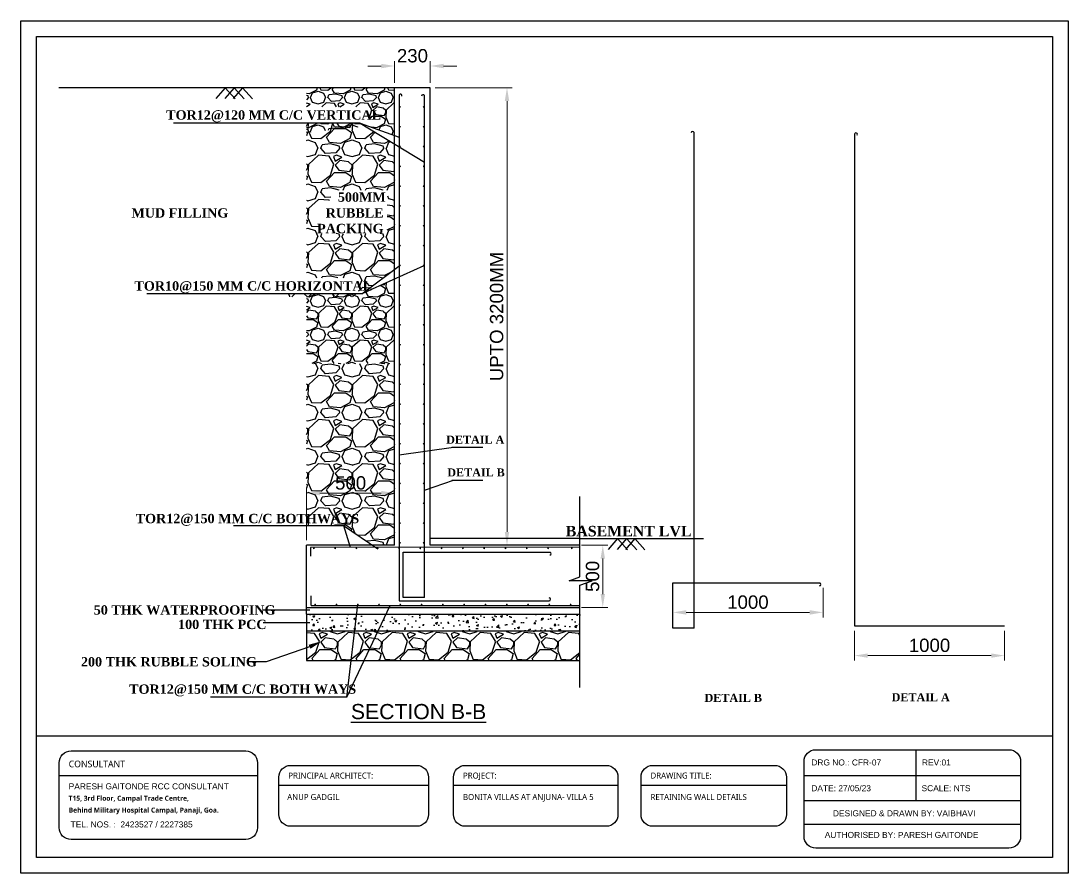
# Model space of a CAD drawing. Header units: millimetres. Extents: x 660818 to 959388, y -495289 to 50450.
# Drawn here: x 719090 to 734791, y -169653 to -156878 of the extents above; entities that cross this region are included whole.
import ezdxf
from ezdxf.enums import TextEntityAlignment as Align

# ---------------------------------------------------------------- set-up
doc = ezdxf.new("R2010")
doc.units = ezdxf.units.MM
doc.header["$LTSCALE"] = 0.01
doc.header["$MEASUREMENT"] = 0
doc.header["$PDMODE"] = 35
for name, color, linetype in [('1', 7, 'Continuous'), ('BEAMS', 2, 'Continuous'), ('Concrete Line', 2, 'Continuous'), ('Dimension', 31, 'Continuous'), ('Labels', 4, 'Continuous'), ('PCC', 5, 'Continuous'), ('Reinforcement', 130, 'Continuous'), ('Sanitery', 8, 'Continuous'), ('Text', 7, 'Continuous'), ('wall', 7, 'Continuous')]:
    doc.layers.add(name, color=color, linetype=linetype)
doc.layers.add('dim', color=11, linetype='Continuous', lineweight=0)
doc.styles.add('SC-BBS2', font='SansSerif')
doc.styles.add('SC-FTG1', font='SansSerif')
doc.styles.get("Standard").update_dxf_attribs({"font": 'arial.ttf'})
doc.styles.add('style1', font='timesbd.ttf', dxfattribs={"height": 200})
doc.dimstyles.new('SCDim', dxfattribs={"dimtxt": 200, "dimasz": 200, "dimexe": 75, "dimexo": 75, "dimgap": 50, "dimtad": 1, "dimtoh": 1, "dimdec": 0, "dimzin": 0, "dimdsep": 46, "dimtxsty": 'SC-BBS2', "dimcen": 0.09, "dimclrd": 5, "dimclre": 5, "dimclrt": 5, "dimadec": 0, "dimazin": 0, "dimtfac": 1, "dimtdec": 0, "dimtix": 1, "dimtofl": 0, "dimtmove": 0, "dimatfit": 3, "dimfxl": 1, "dimtolj": 1, "dimtzin": 0, "dimlwd": 0, "dimlwe": 0, "dimarcsym": 0})
pattern_1 = [(228.0127875, (149977.056, -121809.19), (-5283.2000004, -5943.5999996), [88.8476, -8795.92575]), (184.969741, (149917.62, -121875.23), (7924.7999969, 660.4000376), [152.4652, -15094.0527]), (132.510447, (149765.73, -121888.44), (6604.0000028, -7264.3999975), [107.5052, -10643.0279]), (267.273689, (149508.172, -122053.54), (660.4000014, 13208), [138.8412, -13745.2737]), (292.833654, (149501.568, -122192.223), (-3302.0000003, 7924.7999999), [136.14476, -13478.35]), (357.273689, (149554.4, -122317.7), (-13208, 660.4000014), [138.8412, -13745.2737]), (37.6942405, (149693.084, -122324.303), (-8585.1999996, -6604.0000005), [183.61035, -18177.41]), (72.2553284, (149838.372, -122212.035), (4622.8000012, 14528.7999996), [173.3471, -17161.3667]), (121.4295656, (149891.204, -122046.935), (-5283.2000007, 8585.1999995), [139.3114, -13791.8419]), (175.236358, (149818.56, -121928.063), (7264.4, -660.400001), [159.04545, -7793.2236]), (222.397438, (149660.064, -121914.855), (-7924.79999975, -7264.4000003), [205.68026, -20362.36085]), (138.814075, (150161.97, -122060.143), (-4622.8, 3962.4), [70.2012, -6949.9471]), (171.4692344, (150109.136, -122013.915), (8585.2000002, -1320.7999985), [133.5573, -13222.20614]), (225, (149977.06, -121994.1), (-9e-14, -660.4), [93.3944, -840.5522]), (203.19859, (149930.83, -121914.855), (3302, 1320.8), [50.29474, -4979.1618]), (291.80141, (149884.6, -121934.67), (-660.4, 1981.2), [71.12706, -3485.2358]), (30.963757, (149911.02, -122000.71), (1981.2, 1320.8), [115.5231, -3735.2375]), (161.56505, (150010.08, -121941.27), (1320.8, -660.4), [83.53466, -2004.8335]), (16.38954, (149501.57, -121934.667), (6604, 1981.2), [117.0229, -11585.2949]), (70.346176, (149613.836, -121901.647), (-2641.6000002, -7264.4), [98.1757, -9719.3761]), (293.19859, (150010.08, -121809.19), (-1320.8, 3302), [100.5888, -4928.8677]), (343.61046, (150049.7, -121901.647), (-6604.0000001, 1981.1999995), [117.0229, -11585.2949]), (339.443955, (149501.57, -122344.115), (-3302, 1320.8), [112.84915, -5529.6109]), (294.775141, (149607.23, -122383.74), (-3302.000004, 7264.3999982), [94.55475, -9360.9343]), (66.80141, (150016.68, -122469.59), (1320.8, 3302), [100.5888, -4928.8677]), (17.354025, (150056.304, -122377.135), (-8585.1999998, -2641.6000006), [110.7035, -10959.61775]), (69.443955, (149693.084, -122469.59), (-1320.8, -3302), [56.4246, -5586.0355]), (101.309932, (149977.06, -122469.59), (-660.4, 2641.6), [33.6738, -3333.7187]), (165.963757, (149970.45, -122436.57), (1981.2, -660.4), [136.14476, -2586.7542]), (186.009006, (149838.372, -122403.55), (6604, 660.4000003), [126.1694, -12490.7549]), (303.690068, (149911.02, -122060.14), (-660.4, 1320.8), [95.2442, -2285.86185]), (353.1572266, (149963.848, -122139.39), (11226.8000001, -1320.7999994), [166.28476, -16462.16236]), (60.945396, (150128.95, -122159.2), (-2641.6, -4622.8), [67.99214, -6731.242]), (90, (150162, -122099.8), (-660.4, 660.4), [39.624, -620.776]), (120.256437, (149825.164, -122383.74), (2641.5999997, -4622.8), [91.7454, -9082.8246]), (48.0127875, (149778.936, -122304.49), (5283.2000004, 5943.5999996), [177.69515, -8707.0782]), (0, (149897.8, -122172.4), (660.4, 660.4), [171.704, -488.696]), (325.3048465, (150069.512, -122172.41), (6604.0000025, -4622.7999964), [104.4185, -10337.42235]), (254.054604, (150155.36, -122231.85), (-660.4, -2641.6), [96.15556, -4711.629]), (207.6459754, (150128.948, -122324.303), (-12547.6000005, -6603.9999991), [156.5577, -15499.24075]), (175.426079, (149990.264, -122396.947), (-8585.2, 660.4), [165.62766, -16397.1201])]

# ---------------------------------------------------------------- blocks, each defined once
blk = doc.blocks.new('*D1002')
at = {"layer": '1', "color": 5, "lineweight": 0, "ltscale": 200, "transparency": 16777216}
for p, q in [((728865, -165376), (728865, -165820)), ((731116, -165376), (731116, -165820)), ((730916, -165745), (729065, -165745))]:
    blk.add_line(p, q, dxfattribs=at)
at = {"layer": '1', "color": 5, "ltscale": 200, "transparency": 16777216}
for points in [[(729065, -165712), (729065, -165779), (728865, -165745)], [(730916, -165712), (730916, -165779), (731116, -165745)]]:
    blk.add_solid(points, dxfattribs=at)
at = {"layer": 'Defpoints', "color": 0, "ltscale": 200, "transparency": 16777216}
for p in [(728865, -165301), (731116, -165301), (728865, -165745)]:
    blk.add_point(p, dxfattribs=at)
at = {"layer": '1', "color": 5, "ltscale": 200, "transparency": 16777216, "insert": (729990, -165592), "char_height": 200, "attachment_point": 5, "style": 'SC-BBS2'}
blk.add_mtext('\\A1;1000', dxfattribs=at)
blk = doc.blocks.new('*D1003')
at = {"layer": '1', "color": 5, "lineweight": 0, "ltscale": 200, "transparency": 16777216}
for p, q in [((727493, -164739), (727889, -164739)), ((727814, -164939), (727814, -165471)), ((727493, -165671), (727889, -165671))]:
    blk.add_line(p, q, dxfattribs=at)
at = {"layer": '1', "color": 5, "ltscale": 200, "transparency": 16777216}
for points in [[(727781, -164939), (727847, -164939), (727814, -164739)], [(727781, -165471), (727847, -165471), (727814, -165671)]]:
    blk.add_solid(points, dxfattribs=at)
at = {"layer": 'Defpoints', "color": 0, "ltscale": 200, "transparency": 16777216}
for p in [(727418, -164739), (727418, -165671), (727814, -165671)]:
    blk.add_point(p, dxfattribs=at)
at = {"layer": '1', "color": 5, "ltscale": 200, "transparency": 16777216, "insert": (727661, -165205), "char_height": 200, "attachment_point": 5, "rotation": 90, "style": 'SC-BBS2'}
blk.add_mtext('\\A1;500', dxfattribs=at)
blk = doc.blocks.new('*D1005')
at = {"layer": '1', "color": 5, "lineweight": 0, "ltscale": 200, "transparency": 16777216}
for p, q in [((725303, -157879), (726453, -157879)), ((726378, -158079), (726378, -164539)), ((725303, -164739), (726453, -164739))]:
    blk.add_line(p, q, dxfattribs=at)
at = {"layer": '1', "color": 5, "ltscale": 200, "transparency": 16777216}
for points in [[(726344, -158079), (726411, -158079), (726378, -157879)], [(726344, -164539), (726411, -164539), (726378, -164739)]]:
    blk.add_solid(points, dxfattribs=at)
at = {"layer": 'Defpoints', "color": 0, "ltscale": 200, "transparency": 16777216}
for p in [(725228, -157879), (725228, -164739), (726378, -164739)]:
    blk.add_point(p, dxfattribs=at)
at = {"layer": '1', "color": 5, "ltscale": 200, "transparency": 16777216, "insert": (726223, -161309), "char_height": 200, "attachment_point": 5, "rotation": 90, "style": 'SC-BBS2'}
blk.add_mtext('\\A1;UPTO 3200MM', dxfattribs=at)
blk = doc.blocks.new('*D1006')
at = {"layer": '1', "color": 5, "lineweight": 0, "ltscale": 200, "transparency": 16777216}
for p, q in [((724693, -157804), (724693, -157479)), ((725228, -157804), (725228, -157479)), ((724493, -157554), (724293, -157554)), ((725428, -157554), (725628, -157554))]:
    blk.add_line(p, q, dxfattribs=at)
at = {"layer": '1', "color": 5, "ltscale": 200, "transparency": 16777216}
for points in [[(724493, -157521), (724493, -157588), (724693, -157554)], [(725428, -157521), (725428, -157588), (725228, -157554)]]:
    blk.add_solid(points, dxfattribs=at)
at = {"layer": 'Defpoints', "color": 0, "ltscale": 200, "transparency": 16777216}
for p in [(724693, -157554), (724693, -157879), (725228, -157879)]:
    blk.add_point(p, dxfattribs=at)
at = {"layer": '1', "color": 5, "ltscale": 200, "transparency": 16777216, "insert": (724960, -157401), "char_height": 200, "attachment_point": 5, "style": 'SC-BBS2'}
blk.add_mtext('\\A1;230', dxfattribs=at)
blk = doc.blocks.new('*D1007')
at = {"layer": '1', "color": 5, "lineweight": 0, "ltscale": 200, "transparency": 16777216}
for p, q in [((723372, -164664), (723372, -163883)), ((724693, -164664), (724693, -163883)), ((724493, -163958), (723572, -163958))]:
    blk.add_line(p, q, dxfattribs=at)
at = {"layer": '1', "color": 5, "ltscale": 200, "transparency": 16777216}
for points in [[(723572, -163924), (723572, -163991), (723372, -163958)], [(724493, -163924), (724493, -163991), (724693, -163958)]]:
    blk.add_solid(points, dxfattribs=at)
at = {"layer": 'Defpoints', "color": 0, "ltscale": 200, "transparency": 16777216}
for p in [(723372, -163958), (723372, -164739), (724693, -164739)]:
    blk.add_point(p, dxfattribs=at)
at = {"layer": '1', "color": 5, "ltscale": 200, "transparency": 16777216, "insert": (724033, -163805), "char_height": 200, "attachment_point": 5, "style": 'SC-BBS2'}
blk.add_mtext('\\A1;500', dxfattribs=at)
blk = doc.blocks.new('*D1004')
at = {"layer": '1', "color": 5, "lineweight": 0, "ltscale": 200, "transparency": 16777216}
for p, q in [((731588, -166024), (731588, -166468)), ((733838, -166024), (733838, -166468)), ((733638, -166393), (731788, -166393))]:
    blk.add_line(p, q, dxfattribs=at)
at = {"layer": '1', "color": 5, "ltscale": 200, "transparency": 16777216}
for points in [[(731788, -166360), (731788, -166426), (731588, -166393)], [(733638, -166360), (733638, -166426), (733838, -166393)]]:
    blk.add_solid(points, dxfattribs=at)
at = {"layer": 'Defpoints', "color": 0, "ltscale": 200, "transparency": 16777216}
for p in [(731588, -165949), (733838, -165949), (731588, -166393)]:
    blk.add_point(p, dxfattribs=at)
at = {"layer": '1', "color": 5, "ltscale": 200, "transparency": 16777216, "insert": (732713, -166240), "char_height": 200, "attachment_point": 5, "style": 'SC-BBS2'}
blk.add_mtext('\\A1;1000', dxfattribs=at)

msp = doc.modelspace()

# ---------------------------------------------------------------- hatches: boundary and pattern name
h = msp.add_hatch()
h.set_pattern_fill('GRAVEL', color=5, scale=20)
h.set_pattern_definition([(228.0127875, (149867.33, -121961.59), (-4064.0000003, -4571.9999997), [68.3443, -6766.09673]), (184.969741, (149821.608, -122012.391), (6095.9999976, 508.0000289), [117.28094, -11610.8098]), (132.510447, (149704.768, -122022.55), (5080.0000021, -5587.999998), [82.6963, -8186.94456]), (267.273689, (149506.648, -122149.55), (508.0000011, 10159.9999999), [106.8009, -10573.2875]), (292.833654, (149501.568, -122256.23), (-2540.0000002, 6095.9999999), [104.72674, -10367.96155]), (357.273689, (149542.208, -122352.75), (-10159.9999999, 508.0000011), [106.8009, -10573.2875]), (37.6942405, (149648.888, -122357.831), (-6603.9999997, -5080.0000004), [141.23873, -13982.62306]), (72.2553284, (149760.648, -122271.471), (3556.00000096, 11175.9999997), [133.3439, -13201.0513]), (121.4295656, (149801.288, -122144.47), (-4064.0000006, 6603.9999996), [107.1626, -10609.10914]), (175.236358, (149745.41, -122053.03), (5588, -508.000001), [122.34266, -5994.7874]), (222.3974378, (149623.488, -122042.871), (-6095.9999998, -5588.0000002), [158.2156, -15663.3545]), (138.814075, (150009.57, -122154.63), (-3555.9999998, 3048.0000002), [54.0009, -5346.11316]), (171.4692344, (149968.928, -122119.07), (6604.0000002, -1015.9999988), [102.7364, -10170.9278]), (225, (149867.33, -122103.83), (-7e-14, -508), [71.84187, -646.5786]), (203.19859, (149831.77, -122042.87), (2540, 1016), [38.68826, -3830.12447]), (291.80141, (149796.21, -122058.11), (-508, 1524), [54.71312, -2680.9506]), (30.963757, (149816.53, -122108.91), (1524, 1016), [88.86393, -2873.25963]), (161.56505, (149892.73, -122063.19), (1016, -508), [64.25743, -1542.17962]), (16.3895403, (149501.568, -122058.11), (5080, 1524), [90.0176, -8911.76533]), (70.346176, (149587.928, -122032.71), (-2032.0000002, -5588), [75.5198, -7476.44314]), (293.19859, (149892.73, -121961.59), (-1016, 2540), [77.376, -3791.4367]), (343.6104597, (149923.208, -122032.71), (-5080.0000001, 1523.9999996), [90.0176, -8911.76533]), (339.443955, (149501.57, -122373.07), (-2540, 1016), [86.80704, -4253.54686]), (294.7751406, (149582.848, -122403.55), (-2540.000003, 5587.9999986), [72.73442, -7200.71868]), (66.80141, (149897.81, -122469.59), (1016, 2540), [77.376, -3791.4367]), (17.3540246, (149928.288, -122398.47), (-6603.9999999, -2032.0000004), [85.15655, -8430.4752]), (69.443955, (149648.89, -122469.59), (-1016, -2540), [43.4035, -4296.9504]), (101.309932, (149867.33, -122469.59), (-508, 2032), [25.9029, -2564.399]), (165.963757, (149862.25, -122444.19), (1524, -508), [104.72674, -1989.8109]), (186.009006, (149760.648, -122418.79), (5080, 508.0000003), [97.0534, -9608.27297]), (303.690068, (149816.53, -122154.63), (-508, 1016), [73.26478, -1758.35527]), (353.1572266, (149857.168, -122215.591), (8636.00000005, -1015.99999955), [127.91135, -12663.2018]), (60.945396, (149984.17, -122230.83), (-2032, -3556), [52.30165, -5177.87846]), (90, (150009.57, -122185.1), (-508, 508), [30.48, -477.52]), (120.256437, (149750.49, -122403.55), (2031.9999998, -3556.0000001), [70.5734, -6986.78815]), (48.0127875, (149714.93, -122342.59), (4064.0000003, 4571.9999997), [136.68858, -6697.75244]), (0, (149806.37, -122241), (508, 508), [132.08, -375.92]), (325.3048465, (149938.448, -122240.99), (5080.000002, -3555.9999973), [80.3219, -7951.86334]), (254.054604, (150004.49, -122286.71), (-508, -2032), [73.9658, -3624.33]), (207.6459754, (149984.168, -122357.831), (-9652.00000035, -5079.9999993), [120.429, -11922.4929]), (175.4260787, (149877.488, -122413.711), (-6604, 508), [127.4059, -12613.1693])])
h.paths.add_polyline_path([(723372.331, -158410.069), (723372.331, -157879.022), (724692.721, -157879.022), (724692.721, -158595.788), (724175.857, -158410.069)])
h.paths.add_polyline_path([(723372.331, -158549.648), (723372.331, -158167.241), (724314.701, -158167.241), (724314.701, -158449.462)])
h.paths.add_polyline_path([(723372.331, -162013.603), (723372.331, -160967.48), (724203.185, -160967.48), (724692.721, -160747.325), (724692.721, -162013.602)])
at = {"layer": 'BEAMS'}
h = msp.add_hatch(dxfattribs=at)
h.set_pattern_fill('GRAVEL', color=5, scale=26)
h.set_pattern_definition(pattern_1)
h.paths.add_polyline_path([(724576.395, -160063.105), (723538.406, -160063.105), (723771.411, -159416.554), (724586.571, -159416.554)], flags=16)
h.paths.add_polyline_path([(723372.331, -160967.48), (723372.331, -158410.069), (724175.857, -158410.069), (724692.721, -158724.143), (724692.721, -160600.716), (724203.185, -160967.48)])
h.paths.add_polyline_path([(723048.475, -161012.313), (723048.475, -160967.48), (723372.331, -160967.48), (723372.331, -160730.093), (724149.079, -160730.093), (724149.079, -161012.313)])
h = msp.add_hatch(dxfattribs=at)
h.set_pattern_fill('GRAVEL', color=5, scale=26)
h.set_pattern_definition(pattern_1)
h.paths.add_polyline_path([(723999.772, -164499.452), (720706.189, -164499.452), (720706.189, -164217.231), (723999.772, -164217.231)], flags=9)
h.paths.add_polyline_path([(723372.331, -164440.041), (723372.331, -162013.603), (724692.721, -162013.602), (724692.721, -164738.63), (724366.124, -164738.633), (723925.954, -164440.041)])
h = msp.add_hatch(dxfattribs=at)
h.set_pattern_fill('GRAVEL', color=5, scale=26)
h.set_pattern_definition([(228.012788, (598171.77, -605110.47), (-5283.2000004, -5943.5999996), [88.8476, -8795.9257]), (184.969741, (598112.332, -605176.51), (7924.7999969, 660.4000376), [152.4652, -15094.0527]), (132.510447, (597960.44, -605189.717), (6604.0000028, -7264.3999975), [107.5052, -10643.0279]), (267.273689, (597702.884, -605354.817), (660.4000014, 13208), [138.8412, -13745.2737]), (292.833654, (597696.28, -605493.5), (-3302.0000003, 7924.7999999), [136.1448, -13478.35]), (357.273689, (597749.112, -605618.977), (-13208, 660.4000014), [138.8412, -13745.2737]), (37.6942405, (597887.796, -605625.581), (-8585.1999996, -6604.0000005), [183.61035, -18177.41]), (72.2553284, (598033.084, -605513.313), (4622.8000012, 14528.7999996), [173.3471, -17161.3667]), (121.429566, (598085.916, -605348.213), (-5283.2000007, 8585.1999995), [139.3114, -13791.8419]), (175.236358, (598013.27, -605229.34), (7264.4, -660.400001), [159.04545, -7793.2236]), (222.397438, (597854.776, -605216.133), (-7924.7999997, -7264.4000003), [205.6803, -20362.36085]), (138.814075, (598356.68, -605361.42), (-4622.8, 3962.4), [70.2012, -6949.9471]), (171.469234, (598303.848, -605315.193), (8585.2000002, -1320.7999985), [133.5573, -13222.2061]), (225, (598171.77, -605295.4), (-9e-14, -660.4), [93.3944, -840.5522]), (203.19859, (598125.54, -605216.13), (3302, 1320.8), [50.2947, -4979.1618]), (291.80141, (598079.31, -605235.95), (-660.4, 1981.2), [71.1271, -3485.2358]), (30.963757, (598105.73, -605301.99), (1981.2, 1320.8), [115.5231, -3735.2375]), (161.56505, (598204.79, -605242.55), (1320.8, -660.4), [83.5347, -2004.8335]), (16.38954, (597696.28, -605235.945), (6604, 1981.2), [117.0229, -11585.2949]), (70.346176, (597808.55, -605202.925), (-2641.6000002, -7264.4), [98.1757, -9719.3761]), (293.19859, (598204.79, -605110.47), (-1320.8, 3302), [100.5888, -4928.8677]), (343.61046, (598244.41, -605202.925), (-6604, 1981.1999995), [117.0229, -11585.2949]), (339.443955, (597696.28, -605645.39), (-3302, 1320.8), [112.84915, -5529.6109]), (294.775141, (597801.944, -605685.017), (-3302.000004, 7264.399998), [94.55475, -9360.9343]), (66.80141, (598211.39, -605770.87), (1320.8, 3302), [100.5888, -4928.8677]), (17.354025, (598251.016, -605678.413), (-8585.1999998, -2641.6000006), [110.7035, -10959.6178]), (69.443955, (597887.796, -605770.87), (-1320.8, -3302), [56.4246, -5586.0355]), (101.309932, (598171.77, -605770.87), (-660.4, 2641.6), [33.6738, -3333.7187]), (165.963757, (598165.16, -605737.85), (1981.2, -660.4), [136.1448, -2586.7542]), (186.009006, (598033.084, -605704.83), (6604, 660.4000003), [126.1694, -12490.7549]), (303.690068, (598105.73, -605361.42), (-660.4, 1320.8), [95.2442, -2285.8619]), (353.1572266, (598158.56, -605440.67), (11226.8, -1320.7999994), [166.2848, -16462.1624]), (60.945396, (598323.66, -605460.48), (-2641.6, -4622.8), [67.9921, -6731.242]), (90, (598356.7, -605401.05), (-660.4, 660.4), [39.624, -620.776]), (120.256437, (598019.876, -605685.017), (2641.5999997, -4622.8), [91.7454, -9082.8246]), (48.012787, (597973.65, -605605.77), (5283.2000004, 5943.5999996), [177.69515, -8707.0782]), (0, (598092.5, -605473.7), (660.4, 660.4), [171.704, -488.696]), (325.304846, (598264.224, -605473.69), (6604.0000025, -4622.7999964), [104.4185, -10337.42235]), (254.054604, (598350.08, -605533.13), (-660.4, -2641.6), [96.1556, -4711.629]), (207.6459754, (598323.66, -605625.581), (-12547.6000005, -6603.9999991), [156.5577, -15499.24075]), (175.426079, (598184.976, -605698.225), (-8585.2, 660.4), [165.6277, -16397.1201])])
h.paths.add_polyline_path([(724695.676, -166027.305), (724695.676, -166464.06), (723372.331, -166464.057), (723372.331, -166027.302)])
h.paths.add_polyline_path([(727472.101, -166027.305), (727472.101, -166464.06), (724695.676, -166464.06), (724695.676, -166027.305)])
at = {"layer": 'PCC'}
h = msp.add_hatch(dxfattribs=at)
h.set_pattern_fill('AR-CONC', color=256, scale=42.75)
h.set_pattern_definition([(50, (157108.63, -157202.85), (306.62873, -26.82654), [32.0625, -352.6875]), (355, (157108.63, -157202.85), (-59.3162, 321.56214), [25.65, -282.15]), (100.451444, (157134.18, -157205.1), (247.31253, 294.7356), [27.24893, -299.73825]), (46.1842, (157108.63, -157117.35), (456.24567, -70.7595), [48.09375, -529.03125]), (96.635635, (157146.65, -157123.25), (399.56798, 416.4357), [40.87342, -449.60763]), (351.18416, (157108.63, -157117.35), (399.568, 416.4357), [38.475, -423.225]), (21, (157151.38, -157138.72), (255.17776, -172.11958), [32.0625, -352.6875]), (326, (157151.38, -157138.72), (104.0173, 310.00164), [25.65, -282.15]), (71.451445, (157172.65, -157153.07), (359.19507, 137.88207), [27.24893, -299.73825]), (37.5, (157108.63, -157202.85), (5.198338, 142.312123), [0, -278.73, 0, -286.425, 0, -283.21875]), (7.5, (157108.63, -157202.85), (112.462227, 168.611007), [0, -163.305, 0, -272.3175, 0, -107.94375]), (327.5, (157013.3, -157202.85), (228.209091, -9.642208), [0, -106.875, 0, -333.45, 0, -442.4625]), (317.5, (156970.55, -157202.85), (249.31209, 42.79488), [0, -138.9375, 0, -221.445, 0, -314.2125])])
h.paths.add_polyline_path([(724354.154, -165770.805), (724354.154, -166027.305), (723372.331, -166027.302), (723372.331, -165770.802)])
h.paths.add_polyline_path([(725172.612, -165770.805), (724695.676, -165770.805), (724695.676, -166028.355), (724354.154, -166027.305), (724354.154, -165770.805)])
h.paths.add_polyline_path([(727472.101, -165770.804), (727472.101, -166027.842), (725227.691, -166029.99), (724695.676, -166029.99), (724695.676, -165770.805), (726192.404, -165770.805)])
at = {"layer": 'Text', "lineweight": 25}
h = msp.add_hatch(color=7, dxfattribs=at)
edge = h.paths.add_edge_path()
edge.add_arc((723481.875, -164784.891), 13.698, 180.0046347, 540.0046347, ccw=False)
h = msp.add_hatch(color=7, dxfattribs=at)
edge = h.paths.add_edge_path()
edge.add_arc((723801.081, -164784.865), 13.698, 180.0046347, 540.0046347, ccw=False)
h = msp.add_hatch(color=7, dxfattribs=at)
edge = h.paths.add_edge_path()
edge.add_arc((724120.287, -164784.839), 13.698, 180.0046347, 540.0046347, ccw=False)
h = msp.add_hatch(color=7, dxfattribs=at)
edge = h.paths.add_edge_path()
edge.add_arc((724439.494, -164784.813), 13.698, 180.0046347, 540.0046347, ccw=False)
h = msp.add_hatch(color=7, dxfattribs=at)
edge = h.paths.add_edge_path()
edge.add_arc((724758.7, -164784.788), 13.698, 180.0046347, 540.0046347, ccw=False)
h = msp.add_hatch(color=7, dxfattribs=at)
edge = h.paths.add_edge_path()
edge.add_arc((725077.906, -164784.762), 13.698, 180.0046347, 540.0046347, ccw=False)
h = msp.add_hatch(color=7, dxfattribs=at)
edge = h.paths.add_edge_path()
edge.add_arc((725397.112, -164784.736), 13.698, 180.0046347, 540.0046347, ccw=False)
h = msp.add_hatch(color=7, dxfattribs=at)
edge = h.paths.add_edge_path()
edge.add_arc((725716.319, -164784.71), 13.698, 180.0046347, 540.0046347, ccw=False)
h = msp.add_hatch(color=7, dxfattribs=at)
edge = h.paths.add_edge_path()
edge.add_arc((726035.525, -164784.684), 13.698, 180.0046347, 540.0046347, ccw=False)
h = msp.add_hatch(color=7, dxfattribs=at)
edge = h.paths.add_edge_path()
edge.add_arc((726354.731, -164784.659), 13.698, 180.0046347, 540.0046347, ccw=False)
h = msp.add_hatch(color=7, dxfattribs=at)
edge = h.paths.add_edge_path()
edge.add_arc((726673.937, -164784.633), 13.698, 180.0046347, 540.0046347, ccw=False)
h = msp.add_hatch(color=7, dxfattribs=at)
edge = h.paths.add_edge_path()
edge.add_arc((726993.144, -164784.607), 13.698, 180.0046347, 540.0046347, ccw=False)
h = msp.add_hatch(color=7, dxfattribs=at)
edge = h.paths.add_edge_path()
edge.add_arc((727349.31, -164784.607), 13.698, 180.0046347, 540.0046347, ccw=False)
h = msp.add_hatch(color=7, dxfattribs=at)
edge = h.paths.add_edge_path()
edge.add_arc((723501.413, -165627.501), 13.698, 180.0046347, 540.0046347, ccw=False)
h = msp.add_hatch(color=7, dxfattribs=at)
edge = h.paths.add_edge_path()
edge.add_arc((723820.619, -165627.475), 13.698, 180.0046347, 540.0046347, ccw=False)
h = msp.add_hatch(color=7, dxfattribs=at)
edge = h.paths.add_edge_path()
edge.add_arc((724139.826, -165627.45), 13.698, 180.0046347, 540.0046347, ccw=False)
h = msp.add_hatch(color=7, dxfattribs=at)
edge = h.paths.add_edge_path()
edge.add_arc((724459.032, -165627.424), 13.698, 180.0046347, 540.0046347, ccw=False)
h = msp.add_hatch(color=7, dxfattribs=at)
edge = h.paths.add_edge_path()
edge.add_arc((724778.238, -165627.398), 13.698, 180.0046347, 540.0046347, ccw=False)
h = msp.add_hatch(color=7, dxfattribs=at)
edge = h.paths.add_edge_path()
edge.add_arc((725097.444, -165627.372), 13.698, 180.0046347, 540.0046347, ccw=False)
h = msp.add_hatch(color=7, dxfattribs=at)
edge = h.paths.add_edge_path()
edge.add_arc((725416.651, -165627.346), 13.698, 180.0046347, 540.0046347, ccw=False)
h = msp.add_hatch(color=7, dxfattribs=at)
edge = h.paths.add_edge_path()
edge.add_arc((725735.857, -165627.32), 13.698, 180.0046347, 540.0046347, ccw=False)
h = msp.add_hatch(color=7, dxfattribs=at)
edge = h.paths.add_edge_path()
edge.add_arc((726055.063, -165627.295), 13.698, 180.0046347, 540.0046347, ccw=False)
h = msp.add_hatch(color=7, dxfattribs=at)
edge = h.paths.add_edge_path()
edge.add_arc((726374.269, -165627.269), 13.698, 180.0046347, 540.0046347, ccw=False)
h = msp.add_hatch(color=7, dxfattribs=at)
edge = h.paths.add_edge_path()
edge.add_arc((726693.476, -165627.243), 13.698, 180.0046347, 540.0046347, ccw=False)
h = msp.add_hatch(color=7, dxfattribs=at)
edge = h.paths.add_edge_path()
edge.add_arc((727012.682, -165627.217), 13.698, 180.0046347, 540.0046347, ccw=False)
h = msp.add_hatch(color=7, dxfattribs=at)
edge = h.paths.add_edge_path()
edge.add_arc((727331.888, -165627.191), 13.698, 180.0046347, 540.0046347, ccw=False)
at = {"layer": 'wall', "lineweight": 25}
h = msp.add_hatch(color=256, dxfattribs=at)
edge = h.paths.add_edge_path()
edge.add_arc((724773.26, -158166.799), 13.698, 180.0000139, 540.0000139, ccw=False)
h = msp.add_hatch(color=256, dxfattribs=at)
edge = h.paths.add_edge_path()
edge.add_arc((725128.492, -158166.799), 13.698, 180.0000139, 540.0000139, ccw=False)
h = msp.add_hatch(color=256, dxfattribs=at)
edge = h.paths.add_edge_path()
edge.add_arc((724773.26, -158463.876), 13.698, 180.0000139, 540.0000139, ccw=False)
h = msp.add_hatch(color=256, dxfattribs=at)
edge = h.paths.add_edge_path()
edge.add_arc((725128.492, -158463.876), 13.698, 180.0000139, 540.0000139, ccw=False)
h = msp.add_hatch(color=256, dxfattribs=at)
edge = h.paths.add_edge_path()
edge.add_arc((724773.26, -158760.953), 13.698, 180.0000139, 540.0000139, ccw=False)
h = msp.add_hatch(color=256, dxfattribs=at)
edge = h.paths.add_edge_path()
edge.add_arc((725128.492, -158760.953), 13.698, 180.0000139, 540.0000139, ccw=False)
h = msp.add_hatch(color=256, dxfattribs=at)
edge = h.paths.add_edge_path()
edge.add_arc((724773.26, -159058.03), 13.698, 180.0000139, 540.0000139, ccw=False)
h = msp.add_hatch(color=256, dxfattribs=at)
edge = h.paths.add_edge_path()
edge.add_arc((725128.492, -159058.03), 13.698, 180.0000139, 540.0000139, ccw=False)
h = msp.add_hatch(color=256, dxfattribs=at)
edge = h.paths.add_edge_path()
edge.add_arc((724773.259, -159355.106), 13.698, 180.0000139, 540.0000139, ccw=False)
h = msp.add_hatch(color=256, dxfattribs=at)
edge = h.paths.add_edge_path()
edge.add_arc((725128.492, -159355.106), 13.698, 180.0000139, 540.0000139, ccw=False)
h = msp.add_hatch(color=256, dxfattribs=at)
edge = h.paths.add_edge_path()
edge.add_arc((724773.259, -159652.183), 13.698, 180.0000139, 540.0000139, ccw=False)
h = msp.add_hatch(color=256, dxfattribs=at)
edge = h.paths.add_edge_path()
edge.add_arc((725128.492, -159652.183), 13.698, 180.0000139, 540.0000139, ccw=False)
h = msp.add_hatch(color=256, dxfattribs=at)
edge = h.paths.add_edge_path()
edge.add_arc((724773.259, -159949.26), 13.698, 180.0000139, 540.0000139, ccw=False)
h = msp.add_hatch(color=256, dxfattribs=at)
edge = h.paths.add_edge_path()
edge.add_arc((725128.491, -159949.26), 13.698, 180.0000139, 540.0000139, ccw=False)
h = msp.add_hatch(color=256, dxfattribs=at)
edge = h.paths.add_edge_path()
edge.add_arc((724773.259, -160246.337), 13.698, 180.0000139, 540.0000139, ccw=False)
h = msp.add_hatch(color=256, dxfattribs=at)
edge = h.paths.add_edge_path()
edge.add_arc((725128.491, -160246.337), 13.698, 180.0000139, 540.0000139, ccw=False)
h = msp.add_hatch(color=256, dxfattribs=at)
edge = h.paths.add_edge_path()
edge.add_arc((724773.259, -160543.414), 13.698, 180.0000139, 540.0000139, ccw=False)
h = msp.add_hatch(color=256, dxfattribs=at)
edge = h.paths.add_edge_path()
edge.add_arc((725128.491, -160543.414), 13.698, 180.0000139, 540.0000139, ccw=False)
h = msp.add_hatch(color=256, dxfattribs=at)
edge = h.paths.add_edge_path()
edge.add_arc((724773.259, -160840.491), 13.698, 180.0000139, 540.0000139, ccw=False)
h = msp.add_hatch(color=256, dxfattribs=at)
edge = h.paths.add_edge_path()
edge.add_arc((725128.491, -160840.491), 13.698, 180.0000139, 540.0000139, ccw=False)
h = msp.add_hatch(color=256, dxfattribs=at)
edge = h.paths.add_edge_path()
edge.add_arc((724773.259, -161137.568), 13.698, 180.0000139, 540.0000139, ccw=False)
h = msp.add_hatch(color=256, dxfattribs=at)
edge = h.paths.add_edge_path()
edge.add_arc((725128.491, -161137.568), 13.698, 180.0000139, 540.0000139, ccw=False)
h = msp.add_hatch(color=256, dxfattribs=at)
edge = h.paths.add_edge_path()
edge.add_arc((724773.258, -161434.645), 13.698, 180.0000139, 540.0000139, ccw=False)
h = msp.add_hatch(color=256, dxfattribs=at)
edge = h.paths.add_edge_path()
edge.add_arc((725128.491, -161434.645), 13.698, 180.0000139, 540.0000139, ccw=False)
h = msp.add_hatch(color=256, dxfattribs=at)
edge = h.paths.add_edge_path()
edge.add_arc((724773.258, -161731.722), 13.698, 180.0000139, 540.0000139, ccw=False)
h = msp.add_hatch(color=256, dxfattribs=at)
edge = h.paths.add_edge_path()
edge.add_arc((725128.49, -161731.722), 13.698, 180.0000139, 540.0000139, ccw=False)
h = msp.add_hatch(color=256, dxfattribs=at)
edge = h.paths.add_edge_path()
edge.add_arc((724773.258, -162028.799), 13.698, 180.0000139, 540.0000139, ccw=False)
h = msp.add_hatch(color=256, dxfattribs=at)
edge = h.paths.add_edge_path()
edge.add_arc((725128.49, -162028.799), 13.698, 180.0000139, 540.0000139, ccw=False)
h = msp.add_hatch(color=256, dxfattribs=at)
edge = h.paths.add_edge_path()
edge.add_arc((724773.258, -162325.876), 13.698, 180.0000139, 540.0000139, ccw=False)
h = msp.add_hatch(color=256, dxfattribs=at)
edge = h.paths.add_edge_path()
edge.add_arc((725128.49, -162325.876), 13.698, 180.0000139, 540.0000139, ccw=False)
h = msp.add_hatch(color=256, dxfattribs=at)
edge = h.paths.add_edge_path()
edge.add_arc((724773.258, -162622.953), 13.698, 180.0000139, 540.0000139, ccw=False)
h = msp.add_hatch(color=256, dxfattribs=at)
edge = h.paths.add_edge_path()
edge.add_arc((725128.49, -162622.953), 13.698, 180.0000139, 540.0000139, ccw=False)
h = msp.add_hatch(color=256, dxfattribs=at)
edge = h.paths.add_edge_path()
edge.add_arc((724773.258, -162920.03), 13.698, 180.0000139, 540.0000139, ccw=False)
h = msp.add_hatch(color=256, dxfattribs=at)
edge = h.paths.add_edge_path()
edge.add_arc((725128.49, -162920.03), 13.698, 180.0000139, 540.0000139, ccw=False)
h = msp.add_hatch(color=256, dxfattribs=at)
edge = h.paths.add_edge_path()
edge.add_arc((724773.258, -163217.107), 13.698, 180.0000139, 540.0000139, ccw=False)
h = msp.add_hatch(color=256, dxfattribs=at)
edge = h.paths.add_edge_path()
edge.add_arc((725128.49, -163217.107), 13.698, 180.0000139, 540.0000139, ccw=False)
h = msp.add_hatch(color=256, dxfattribs=at)
edge = h.paths.add_edge_path()
edge.add_arc((724773.257, -163514.184), 13.698, 180.0000139, 540.0000139, ccw=False)
h = msp.add_hatch(color=256, dxfattribs=at)
edge = h.paths.add_edge_path()
edge.add_arc((725128.49, -163514.184), 13.698, 180.0000139, 540.0000139, ccw=False)
h = msp.add_hatch(color=256, dxfattribs=at)
edge = h.paths.add_edge_path()
edge.add_arc((724773.257, -163811.261), 13.698, 180.0000139, 540.0000139, ccw=False)
h = msp.add_hatch(color=256, dxfattribs=at)
edge = h.paths.add_edge_path()
edge.add_arc((725128.489, -163811.261), 13.698, 180.0000139, 540.0000139, ccw=False)
h = msp.add_hatch(color=256, dxfattribs=at)
edge = h.paths.add_edge_path()
edge.add_arc((724773.257, -164108.338), 13.698, 180.0000139, 540.0000139, ccw=False)
h = msp.add_hatch(color=256, dxfattribs=at)
edge = h.paths.add_edge_path()
edge.add_arc((725128.489, -164108.338), 13.698, 180.0000139, 540.0000139, ccw=False)
h = msp.add_hatch(color=256, dxfattribs=at)
edge = h.paths.add_edge_path()
edge.add_arc((724773.257, -164405.415), 13.698, 180.0000139, 540.0000139, ccw=False)
h = msp.add_hatch(color=256, dxfattribs=at)
edge = h.paths.add_edge_path()
edge.add_arc((725128.489, -164405.415), 13.698, 180.0000139, 540.0000139, ccw=False)
h = msp.add_hatch(color=256, dxfattribs=at)
edge = h.paths.add_edge_path()
edge.add_arc((724773.257, -164702.492), 13.698, 180.0000139, 540.0000139, ccw=False)
h = msp.add_hatch(color=256, dxfattribs=at)
edge = h.paths.add_edge_path()
edge.add_arc((725128.489, -164702.492), 13.698, 180.0000139, 540.0000139, ccw=False)

# ---------------------------------------------------------------- linework, layer by layer
for p, q in [((724692.744, -157879.022), (719658.982, -157879.022)), ((722150.641, -157879.022), (722012.721, -158043.191)), ((722286.184, -157879.022), (722148.265, -158043.191)), ((722150.641, -157879.022), (722302.83, -158047.943)), ((722409.837, -157879.022), (722271.917, -158043.191)), ((722286.184, -157879.022), (722438.373, -158047.943)), ((722409.837, -157879.022), (722562.026, -158047.943)), ((728034.452, -164638.641), (727896.533, -164802.81)), ((728169.996, -164638.641), (728032.076, -164802.81)), ((728034.452, -164638.641), (728186.641, -164807.562)), ((728293.649, -164638.641), (728155.729, -164802.81)), ((728169.996, -164638.641), (728322.185, -164807.562)), ((728293.649, -164638.641), (728445.838, -164807.562)), ((728865.456, -165301.128), (731066.829, -165301.128)), ((723421.546, -165713.437), (722719.417, -165713.439)), ((723421.546, -165899.682), (722719.417, -165899.685))]:
    msp.add_line(p, q)
at = {"color": 40}
msp.add_line((719323.065, -167597.251), (734556.989, -167597.251), dxfattribs=at)
at = {"color": 151}
for p, q in [((732509.806, -167803.742), (732509.806, -168565.246)), ((719662.994, -168190.638), (722637.67, -168190.638)), ((730831.652, -168189.144), (734078.922, -168189.144)), ((722956.189, -168336.543), (725201.354, -168336.543)), ((725575.539, -168336.543), (728041.64, -168336.543)), ((728387.606, -168336.543), (730567.324, -168336.543)), ((730831.652, -168565.246), (734078.922, -168565.246)), ((730831.652, -168918.615), (734078.922, -168918.615))]:
    msp.add_line(p, q, dxfattribs=at)
for points in [[(719089.55, -156878.468), (734790.504, -156878.468), (734790.504, -169652.802), (719089.55, -169652.802)], [(719323.065, -157111.983), (734556.989, -157111.983), (734556.989, -169419.287), (719323.065, -169419.287)]]:
    msp.add_lwpolyline(points, close=True)
at = {"linetype": 'Continuous', "lineweight": 25}
for points in [[(723372.331, -165770.802), (724695.676, -165770.805), (727472.101, -165770.805)], [(727472.101, -166027.305), (724695.676, -166027.305)], [(724695.676, -166464.06), (727472.101, -166464.06)]]:
    msp.add_lwpolyline(points, dxfattribs=at)
at = {"color": 151}
for points in [[(719841.119, -167821.364), (722459.546, -167821.364, -0.414213562), (722637.67, -167999.489), (722637.67, -168971.912, -0.414213562), (722459.546, -169150.036), (719841.119, -169150.036, -0.414213562), (719662.994, -168971.912), (719662.994, -167999.489, -0.414213562)], [(731009.776, -167803.742), (733900.798, -167803.742, -0.414213562), (734078.922, -167981.866), (734078.922, -169102.644, -0.414213562), (733900.798, -169280.768), (731009.776, -169280.768, -0.414213562), (730831.652, -169102.644), (730831.652, -167981.866, -0.414213562)], [(723134.313, -168038.257), (725023.23, -168038.257, -0.414213562), (725201.354, -168216.381), (725201.354, -168774.045, -0.414213562), (725023.23, -168952.169), (723134.313, -168952.169, -0.414213562), (722956.189, -168774.045), (722956.189, -168216.381, -0.414213562)], [(725753.663, -168038.257), (727863.515, -168038.257, -0.414213562), (728041.64, -168216.381), (728041.64, -168774.045, -0.414213562), (727863.515, -168952.169), (725753.663, -168952.169, -0.414213562), (725575.539, -168774.045), (725575.539, -168216.381, -0.414213562)], [(728565.73, -168038.257), (730389.2, -168038.257, -0.414213562), (730567.324, -168216.381), (730567.324, -168774.045, -0.414213562), (730389.2, -168952.169), (728565.73, -168952.169, -0.414213562), (728387.606, -168774.045), (728387.606, -168216.381, -0.414213562)]]:
    msp.add_lwpolyline(points, format="xyb", close=True, dxfattribs=at)
for centre, radius, start, end in [((729160.681, -158560.374), 23.666, 26.6517766, 168.8189837), ((731609.37, -158579.733), 22.241, 337.1790437, 166.6166859), ((731058.685, -165324.077), 24.351, 283.7975822, 70.4614056)]:
    msp.add_arc(centre, radius, start, end)
at = {"layer": '1', "ltscale": 200}
for p, q in [((727472.101, -164638.641), (725227.691, -164638.635)), ((727472.101, -164638.641), (729324.382, -164638.641)), ((727472.101, -164738.641), (727472.101, -164638.641)), ((723372.331, -165770.802), (723372.331, -165670.802))]:
    msp.add_line(p, q, dxfattribs=at)
at = {"layer": 'Concrete Line'}
for p, q in [((724692.732, -164738.65), (724692.744, -157879.022)), ((725227.708, -157879.02), (724692.744, -157879.022)), ((725227.69, -164738.642), (725227.709, -157879.02)), ((724692.732, -164738.63), (723372.331, -164738.64)), ((727472.101, -164738.641), (725227.69, -164738.642)), ((723372.331, -165770.802), (723372.331, -166027.302))]:
    msp.add_line(p, q, dxfattribs=at)
for points in [[(727472.101, -166873.039), (727472.101, -165338.103), (727653.86, -165273.731), (727311.442, -165273.731), (727472.101, -165211.999), (727472.101, -164005.224)], [(723372.331, -165670.802), (723372.331, -164738.64)], [(723372.331, -165670.802), (727472.101, -165670.805)]]:
    msp.add_lwpolyline(points, dxfattribs=at)
at = {"layer": 'dim', "color": 0, "lineweight": 25}
msp.add_lwpolyline([(723417.585, -166260.74), (722765.835, -166485.513), (722486.26, -166485.513)], dxfattribs=at)
msp.add_solid([(723431.43, -166291.062), (723599.517, -166177.668), (723403.74, -166230.418)], dxfattribs=at)
at = {"layer": 'Dimension', "lineweight": 25}
msp.add_lwpolyline([(724695.676, -166027.305), (723372.331, -166027.302), (723372.331, -166464.057), (724695.676, -166464.06)], dxfattribs=at)
at = {"layer": 'Reinforcement'}
for p, q in [((724758.459, -157992.149), (724758.436, -164772.013)), ((725139.571, -164704.248), (725139.598, -157998.175)), ((725139.565, -165520.198), (725139.574, -164079.772)), ((723432.466, -164770.01), (723431.844, -164900.888)), ((727472.101, -164769.454), (723432.466, -164770.01)), ((724758.437, -164739.311), (724758.439, -165572.49)), ((724823.197, -165520.207), (724823.197, -164841.176)), ((724823.197, -164841.176), (727024.57, -164841.176)), ((723439.528, -165641.544), (723439.528, -165494.517)), ((723439.528, -165641.544), (727472.101, -165641.547)), ((724758.437, -165572.49), (727008.507, -165572.485)), ((725139.565, -165520.209), (724823.197, -165520.209))]:
    msp.add_line(p, q, dxfattribs=at)
for centre, radius, start, end in [((724780.097, -157997.297), 22.241, 337.1790437, 166.6166859), ((725118.446, -158008.791), 23.666, 26.6517766, 168.8189837), ((727016.426, -164864.125), 24.351, 283.7975822, 70.4614056), ((727008.507, -165548.836), 23.649, 270, 90)]:
    msp.add_arc(centre, radius, start, end, dxfattribs=at)
at = {"layer": 'Sanitery', "lineweight": 25}
for p, q in [((724175.857, -158410.069), (721376.923, -158410.069)), ((724175.857, -158410.069), (724758.436, -158619.401)), ((724175.857, -158410.069), (725139.573, -158995.675)), ((724203.185, -160967.48), (724775.533, -160538.672)), ((725130.895, -160550.267), (724203.185, -160967.48)), ((724203.185, -160967.48), (720975.797, -160967.48)), ((724758.441, -163380.658), (725575.404, -163269.582)), ((725551.879, -163269.557), (726012.957, -163269.557)), ((725139.574, -163913.272), (725575.404, -163761.295)), ((725551.879, -163761.269), (726012.957, -163761.269)), ((722275.919, -164440.041), (723925.954, -164440.041)), ((723925.954, -164440.041), (724025.878, -164769.761)), ((723925.954, -164440.041), (724441.605, -164789.835)), ((723976.769, -167015.183), (724139.255, -165626.484)), ((723976.769, -167015.183), (724624.578, -165641.547)), ((723976.769, -167015.183), (721930.017, -167015.183))]:
    msp.add_line(p, q, dxfattribs=at)
at = {"layer": 'wall', "lineweight": 25}
for p, q in [((725139.598, -157879.02), (725139.598, -157877.774)), ((729181.829, -165164.2), (729181.833, -158549.758)), ((731587.733, -158574.585), (731587.733, -165262.819)), ((729181.824, -165980.151), (729181.833, -164539.724)), ((728865.456, -165980.161), (728865.456, -165301.128)), ((731587.734, -165230.117), (731587.734, -165948.822)), ((731587.734, -165948.822), (733837.804, -165948.817)), ((729181.824, -165980.161), (728865.456, -165980.161))]:
    msp.add_line(p, q, dxfattribs=at)

# ---------------------------------------------------------------- texts
at = {"color": 151, "attachment_point": 1}
for s, width, heights, insert, char_height in [('{\\fLucida Calligraphy|b0|i0|c0|p66;CONSULTANT}', 1188.69725, [-99.965], (719805.239, -167967.131), 99.96469), ('{\\fLucida Calligraphy|b0|i0|c0|p66;PRINCIPAL ARCHITECT:}', 5632.23919, [-89.968], (723098.433, -168146.163), 89.96822), ('{\\fLucida Calligraphy|b0|i0|c0|p66;PROJECT:}', 3995.39936, [-89.968], (725717.783, -168146.163), 89.96822), ('{\\fLucida Calligraphy|b0|i0|c0|p66;DRAWING TITLE:}', 3995.39936, [-89.968], (728529.85, -168146.163), 89.96822), ('PARESH GAITONDE RCC CONSULTANT', 7423.30961, [-93.098], (719805.239, -168307.631), 89.96822), ('{\\fLucida Calligraphy|b0|i0|c0|p66;\\H0.9x;\\C40;ANUP GADGIL}', 4174.97483, [-89.968], (723082.007, -168467.893), 99.96469), ('{\\fLucida Calligraphy|b0|i0|c0|p66;\\H0.9x;\\C40;BONITA VILLAS AT ANJUNA- VILLA 5}', 2113.18205, [-243.247], (725717.783, -168467.893), 99.96469), ('{\\fLucida Calligraphy|b0|i0|c0|p66;\\H0.9x;\\C40;RETAINING WALL DETAILS}', 4591.02795, [-89.968], (728529.85, -168467.893), 99.96469), ('{\\fLucida Calligraphy|b1|i0|c0|p66;T15, 3rd Floor, Campal Trade Centre,}', 7423.30961, [-99.965], (719805.239, -168493.65), 74.97352), ('{\\fLucida Calligraphy|b1|i0|c0|p66;Behind Military Hospital Campal, Panaji, Goa.}', 9060.06026, [-99.965], (719805.239, -168671.659), 74.97352)]:
    msp.add_mtext_dynamic_manual_height_columns(s, width=width, gutter_width=12.5, heights=heights, dxfattribs=dict(at, insert=insert, char_height=char_height))
for s, insert, char_height, width in [('DRG NO.: CFR-07', (730941.169, -167950.013), 89.96822, 1128.14694), ('REV:01', (732599.923, -167950.013), 89.9682, 1128.14694), ('DATE: 27/05/23', (730941.169, -168336.166), 89.96822, 1128.14694), ('SCALE: NTS', (732593.982, -168335.652), 89.9682, 1128.14694), ('DESIGNED & DRAWN BY: VAIBHAVI', (731264.404, -168711.709), 89.96822, 2720.46945), ('TEL. NOS. :  2423527 / 2227385', (719834.171, -168879.059), 89.96822, 2720.46945), ('AUTHORISED BY: PARESH GAITONDE', (731142.497, -169035.844), 89.96822, 2720.46945)]:
    msp.add_mtext(s, dxfattribs=dict(at, insert=insert, char_height=char_height, width=width))
at = {"layer": 'Labels', "style": 'SC-FTG1'}
msp.add_text('%%USECTION B-B', height=227.4, dxfattribs=at).set_placement((725051.689, -167232.089), align=Align.MIDDLE_CENTER)
at = {"layer": 'Text', "color": 7, "lineweight": 25, "style": 'style1'}
for s, height, p in [('TOR12@120 MM C/C VERTICAL', 140, (721267.405, -158357.811)), ('500MM ', 140, (723841.986, -159589.034)), ('TOR10@150 MM C/C HORIZONTAL ', 140, (720791.804, -160920.662)), ('DETAIL A', 120, (725465.632, -163215.525)), ('DETAIL B', 120, (725483.108, -163707.238)), ('TOR12@150 MM C/C BOTHWAYS ', 140, (720809.751, -164407.801)), ('BASEMENT LVL', 157.65926, (727258.525, -164605.466)), ('TOR12@150 MM C/C BOTH WAYS', 140, (720712.153, -166965.099)), ('DETAIL B', 120, (729339.771, -167086.116)), ('DETAIL A', 120, (732145.441, -167077.168))]:
    msp.add_text(s, height=height, dxfattribs=at).set_placement(p)
for s, p in [('50 THK WATERPROOFING', (720180.936, -165708.146)), ('100 THK PCC', (721445.377, -165924.977)), ('200 THK RUBBLE SOLING', (719989.173, -166485.513))]:
    msp.add_text(s, height=140, dxfattribs=at).set_placement(p, align=Align.MIDDLE_LEFT)
at = {"layer": 'Text', "color": 7, "lineweight": 25, "char_height": 140, "width": 1872.43259, "attachment_point": 3, "style": 'style1'}
for s, insert in [('\\pxqc;MUD FILLING', (722408.926, -159686.642)), ('RUBBLE \\PPACKING', (724528.056, -159686.642))]:
    msp.add_mtext(s, dxfattribs=dict(at, insert=insert))

# ---------------------------------------------------------------- dimensions: what is measured, and where the dimension line sits
at = {"layer": '1', "ltscale": 200}
for base, p1, p2, angle, text, picture, middle in [((724692.744, -157554.415), (725227.708, -157879.02), (724692.744, -157879.022), 180, '230', '*D1006', (724960.226, -157401.26)), ((723372.331, -163957.628), (724692.732, -164738.63), (723372.331, -164738.651), 180, '500', '*D1007', (724032.532, -163804.61)), ((727814.02, -165670.803), (727417.719, -164738.641), (727417.72, -165670.803), 90, '500', '*D1003', (727661.002, -165204.722)), ((728865.456, -165745.395), (731115.526, -165301.123), (728865.456, -165301.128), 180, '1000', '*D1002', (729990.491, -165592.377)), ((731587.734, -166393.089), (733837.804, -165948.817), (731587.734, -165948.822), 180, '1000', '*D1004', (732712.769, -166240.071))]:
    dim = msp.add_linear_dim(base=base, p1=p1, p2=p2, angle=angle, text=text, dimstyle='SCDim', dxfattribs=at)
    dim.commit()
    dim.dimension.update_dxf_attribs({"geometry": picture, "text_midpoint": middle})
dim = msp.add_linear_dim(base=(726377.592, -164738.646), p1=(725227.709, -157879.02), p2=(725227.717, -164738.646), angle=90, text='UPTO 3200MM', dimstyle='SCDim', dxfattribs=at)
dim.commit()
dim.dimension.update_dxf_attribs({"geometry": '*D1005', "text_midpoint": (726377.592, -161308.833), "dimtype": 160})

doc.saveas('drawing.dxf')
